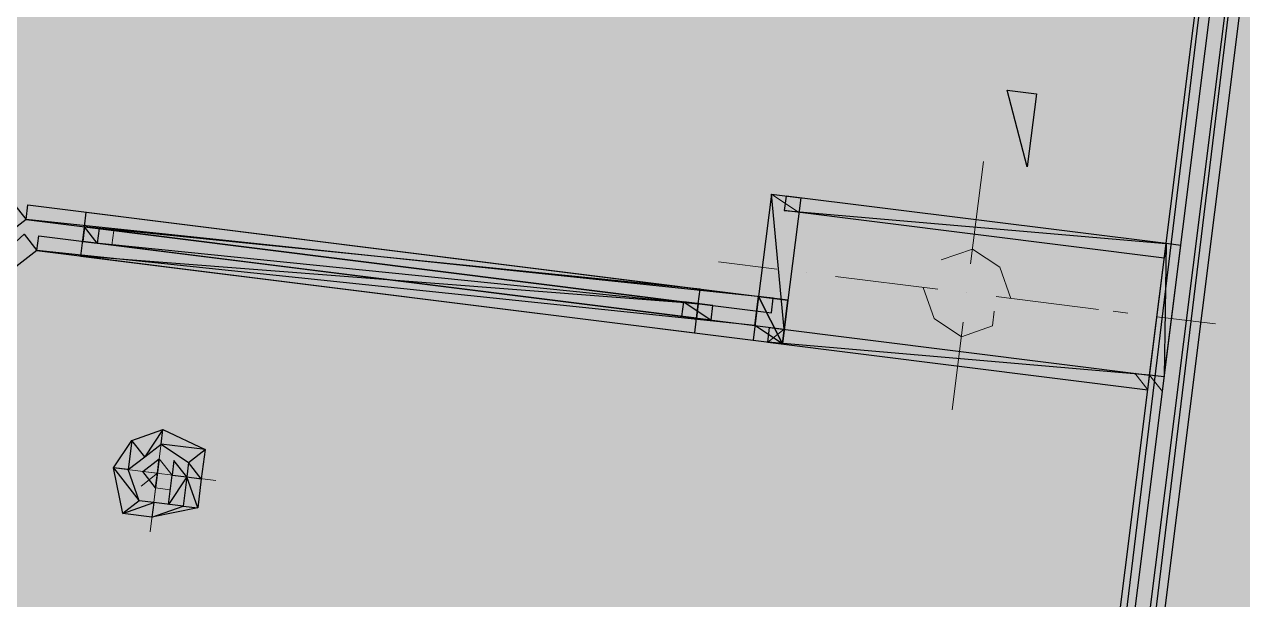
# Model space of a CAD drawing. Header units: metres. Extents: x -4 to 509425, y 7549 to 4732445.
# Drawn here: x 475991.79 to 475992.49, y 4719727.433 to 4719727.764 of the extents above; entities that cross this region are included whole.
import ezdxf

# ---------------------------------------------------------------- set-up
doc = ezdxf.new("R2010")
doc.units = ezdxf.units.M
doc.header["$LTSCALE"] = 0.01
doc.header["$MEASUREMENT"] = 0
doc.layers.get('0').update_dxf_attribs({"lineweight": 0})
doc.layers.add('_SUBESTACIÓN', color=1, linetype='Continuous')
doc.layers.add('SUBESTACION LA VID', color=253, linetype='Continuous')

# ---------------------------------------------------------------- blocks, each defined once
blk = doc.blocks.new('A$Cfff6051d')
at = {"layer": 'SUBESTACION LA VID', "transparency": 33554687}
h = blk.add_hatch(color=256, dxfattribs=at)
h.dxf.hatch_style = 2
edge = h.paths.add_edge_path()
edge.add_spline(control_points=[(475992.26585, 4719726.20105), (475992.26585, 4719726.20105), (475992.27425, 4719726.2), (475992.27425, 4719726.2), (475992.27425, 4719726.2), (475992.53335, 4719728.33473), (475992.53335, 4719728.33473), (475992.53335, 4719728.33473), (475992.26585, 4719726.20105), (475992.26585, 4719726.20105)], knot_values=[0, 0, 0, 0, 1, 1, 1, 2, 2, 2, 3, 3, 3, 3], degree=3, periodic=0)
edge = h.paths.add_edge_path()
edge.add_spline(control_points=[(475992.27425, 4719726.2), (475992.27425, 4719726.2), (475992.53335, 4719728.33473), (475992.53335, 4719728.33473), (475992.53335, 4719728.33473), (475992.53965, 4719728.31688), (475992.53965, 4719728.31688), (475992.53965, 4719728.31688), (475992.27425, 4719726.2), (475992.27425, 4719726.2)], knot_values=[0, 0, 0, 0, 1, 1, 1, 2, 2, 2, 3, 3, 3, 3], degree=3, periodic=0)
edge = h.paths.add_edge_path()
edge.add_spline(control_points=[(475992.53335, 4719728.33473), (475992.53335, 4719728.33473), (475992.53965, 4719728.31688), (475992.53965, 4719728.31688), (475992.53965, 4719728.31688), (475992.55855, 4719728.33157), (475992.55855, 4719728.33157), (475992.55855, 4719728.33157), (475992.53335, 4719728.33473), (475992.53335, 4719728.33473)], knot_values=[0, 0, 0, 0, 1, 1, 1, 2, 2, 2, 3, 3, 3, 3], degree=3, periodic=0)
edge = h.paths.add_edge_path()
edge.add_spline(control_points=[(475992.53965, 4719728.31688), (475992.53965, 4719728.31688), (475992.55855, 4719728.33157), (475992.55855, 4719728.33157), (475992.55855, 4719728.33157), (475992.54805, 4719728.31583), (475992.54805, 4719728.31583), (475992.54805, 4719728.31583), (475992.53965, 4719728.31688), (475992.53965, 4719728.31688)], knot_values=[0, 0, 0, 0, 1, 1, 1, 2, 2, 2, 3, 3, 3, 3], degree=3, periodic=0)
edge = h.paths.add_edge_path()
edge.add_spline(control_points=[(475992.55855, 4719728.33157), (475992.55855, 4719728.33157), (475992.54805, 4719728.31583), (475992.54805, 4719728.31583), (475992.54805, 4719728.31583), (475992.29, 4719726.18949), (475992.29, 4719726.18949), (475992.29, 4719726.18949), (475992.55855, 4719728.33157), (475992.55855, 4719728.33157)], knot_values=[0, 0, 0, 0, 1, 1, 1, 2, 2, 2, 3, 3, 3, 3], degree=3, periodic=0)
edge = h.paths.add_edge_path()
edge.add_spline(control_points=[(475992.54805, 4719728.31583), (475992.54805, 4719728.31583), (475992.29, 4719726.18949), (475992.29, 4719726.18949), (475992.29, 4719726.18949), (475992.28265, 4719726.19894), (475992.28265, 4719726.19894), (475992.28265, 4719726.19894), (475992.54805, 4719728.31583), (475992.54805, 4719728.31583)], knot_values=[0, 0, 0, 0, 1, 1, 1, 2, 2, 2, 3, 3, 3, 3], degree=3, periodic=0)
edge = h.paths.add_edge_path()
edge.add_spline(control_points=[(475992.29, 4719726.18949), (475992.29, 4719726.18949), (475992.28265, 4719726.19894), (475992.28265, 4719726.19894), (475992.28265, 4719726.19894), (475992.2648, 4719726.19265), (475992.2648, 4719726.19265), (475992.2648, 4719726.19265), (475992.29, 4719726.18949), (475992.29, 4719726.18949)], knot_values=[0, 0, 0, 0, 1, 1, 1, 2, 2, 2, 3, 3, 3, 3], degree=3, periodic=0)
edge = h.paths.add_edge_path()
edge.add_spline(control_points=[(475992.28265, 4719726.19894), (475992.28265, 4719726.19894), (475992.2648, 4719726.19265), (475992.2648, 4719726.19265), (475992.2648, 4719726.19265), (475992.26585, 4719726.20105), (475992.26585, 4719726.20105), (475992.26585, 4719726.20105), (475992.28265, 4719726.19894), (475992.28265, 4719726.19894)], knot_values=[0, 0, 0, 0, 1, 1, 1, 2, 2, 2, 3, 3, 3, 3], degree=3, periodic=0)
h = blk.add_hatch(color=256, dxfattribs=at)
h.dxf.hatch_style = 2
h.paths.add_polyline_path([(475992.35462, 4719727.72575), (475992.37142, 4719727.72364), (475992.36615, 4719727.68164)])
h = blk.add_hatch(color=256, dxfattribs=at)
h.dxf.hatch_style = 2
edge = h.paths.add_edge_path()
edge.add_spline(control_points=[(475991.79069, 4719727.6514), (475991.79069, 4719727.6514), (475991.78334, 4719727.66085), (475991.78334, 4719727.66085), (475991.78334, 4719727.66085), (475991.67725, 4719727.56323), (475991.67725, 4719727.56323), (475991.67725, 4719727.56323), (475991.79069, 4719727.6514), (475991.79069, 4719727.6514)], knot_values=[0, 0, 0, 0, 1, 1, 1, 2, 2, 2, 3, 3, 3, 3], degree=3, periodic=0)
edge = h.paths.add_edge_path()
edge.add_spline(control_points=[(475991.78334, 4719727.66085), (475991.78334, 4719727.66085), (475991.67725, 4719727.56323), (475991.67725, 4719727.56323), (475991.67725, 4719727.56323), (475991.6699, 4719727.57268), (475991.6699, 4719727.57268), (475991.6699, 4719727.57268), (475991.78334, 4719727.66085), (475991.78334, 4719727.66085)], knot_values=[0, 0, 0, 0, 1, 1, 1, 2, 2, 2, 3, 3, 3, 3], degree=3, periodic=0)
h = blk.add_hatch(color=256, dxfattribs=at)
h.dxf.hatch_style = 2
edge = h.paths.add_edge_path()
edge.add_spline(control_points=[(475991.79174, 4719727.6598), (475991.79174, 4719727.6598), (475991.79069, 4719727.6514), (475991.79069, 4719727.6514), (475991.79069, 4719727.6514), (475992.22016, 4719727.60608), (475992.22016, 4719727.60608), (475992.22016, 4719727.60608), (475991.79174, 4719727.6598), (475991.79174, 4719727.6598)], knot_values=[0, 0, 0, 0, 1, 1, 1, 2, 2, 2, 3, 3, 3, 3], degree=3, periodic=0)
edge = h.paths.add_edge_path()
edge.add_spline(control_points=[(475991.79069, 4719727.6514), (475991.79069, 4719727.6514), (475992.22016, 4719727.60608), (475992.22016, 4719727.60608), (475992.22016, 4719727.60608), (475992.21911, 4719727.59768), (475992.21911, 4719727.59768), (475992.21911, 4719727.59768), (475991.79069, 4719727.6514), (475991.79069, 4719727.6514)], knot_values=[0, 0, 0, 0, 1, 1, 1, 2, 2, 2, 3, 3, 3, 3], degree=3, periodic=0)
h = blk.add_hatch(color=256, dxfattribs=at)
h.dxf.hatch_style = 2
edge = h.paths.add_edge_path()
edge.add_spline(control_points=[(475992.44489, 4719727.62911), (475992.44489, 4719727.62911), (475992.44594, 4719727.63751), (475992.44594, 4719727.63751), (475992.44594, 4719727.63751), (475992.22648, 4719727.65649), (475992.22648, 4719727.65649), (475992.22648, 4719727.65649), (475992.44489, 4719727.62911), (475992.44489, 4719727.62911)], knot_values=[0, 0, 0, 0, 1, 1, 1, 2, 2, 2, 3, 3, 3, 3], degree=3, periodic=0)
edge = h.paths.add_edge_path()
edge.add_spline(control_points=[(475992.44594, 4719727.63751), (475992.44594, 4719727.63751), (475992.22648, 4719727.65649), (475992.22648, 4719727.65649), (475992.22648, 4719727.65649), (475992.22753, 4719727.66489), (475992.22753, 4719727.66489), (475992.22753, 4719727.66489), (475992.44594, 4719727.63751), (475992.44594, 4719727.63751)], knot_values=[0, 0, 0, 0, 1, 1, 1, 2, 2, 2, 3, 3, 3, 3], degree=3, periodic=0)
h = blk.add_hatch(color=256, dxfattribs=at)
h.dxf.hatch_style = 2
edge = h.paths.add_edge_path()
edge.add_spline(control_points=[(475991.82534, 4719727.65558), (475991.82534, 4719727.65558), (475991.82429, 4719727.64718), (475991.82429, 4719727.64718), (475991.82429, 4719727.64718), (475992.17816, 4719727.61135), (475992.17816, 4719727.61135), (475992.17816, 4719727.61135), (475991.82534, 4719727.65558), (475991.82534, 4719727.65558)], knot_values=[0, 0, 0, 0, 1, 1, 1, 2, 2, 2, 3, 3, 3, 3], degree=3, periodic=0)
edge = h.paths.add_edge_path()
edge.add_spline(control_points=[(475991.82429, 4719727.64718), (475991.82429, 4719727.64718), (475992.17816, 4719727.61135), (475992.17816, 4719727.61135), (475992.17816, 4719727.61135), (475992.1771, 4719727.60295), (475992.1771, 4719727.60295), (475992.1771, 4719727.60295), (475991.82429, 4719727.64718), (475991.82429, 4719727.64718)], knot_values=[0, 0, 0, 0, 1, 1, 1, 2, 2, 2, 3, 3, 3, 3], degree=3, periodic=0)
h = blk.add_hatch(color=256, dxfattribs=at)
h.dxf.hatch_style = 2
edge = h.paths.add_edge_path()
edge.add_spline(control_points=[(475991.82429, 4719727.64718), (475991.82429, 4719727.64718), (475991.82218, 4719727.63038), (475991.82218, 4719727.63038), (475991.82218, 4719727.63038), (475992.1771, 4719727.60295), (475992.1771, 4719727.60295), (475992.1771, 4719727.60295), (475991.82429, 4719727.64718), (475991.82429, 4719727.64718)], knot_values=[0, 0, 0, 0, 1, 1, 1, 2, 2, 2, 3, 3, 3, 3], degree=3, periodic=0)
edge = h.paths.add_edge_path()
edge.add_spline(control_points=[(475991.82218, 4719727.63038), (475991.82218, 4719727.63038), (475992.1771, 4719727.60295), (475992.1771, 4719727.60295), (475992.1771, 4719727.60295), (475992.175, 4719727.58615), (475992.175, 4719727.58615), (475992.175, 4719727.58615), (475991.82218, 4719727.63038), (475991.82218, 4719727.63038)], knot_values=[0, 0, 0, 0, 1, 1, 1, 2, 2, 2, 3, 3, 3, 3], degree=3, periodic=0)
h = blk.add_hatch(color=256, dxfattribs=at)
h.dxf.hatch_style = 2
edge = h.paths.add_edge_path()
edge.add_spline(control_points=[(475991.82324, 4719727.63878), (475991.82324, 4719727.63878), (475991.82429, 4719727.64718), (475991.82429, 4719727.64718), (475991.82429, 4719727.64718), (475992.1771, 4719727.60295), (475992.1771, 4719727.60295), (475992.1771, 4719727.60295), (475991.82324, 4719727.63878), (475991.82324, 4719727.63878)], knot_values=[0, 0, 0, 0, 1, 1, 1, 2, 2, 2, 3, 3, 3, 3], degree=3, periodic=0)
edge = h.paths.add_edge_path()
edge.add_spline(control_points=[(475991.82429, 4719727.64718), (475991.82429, 4719727.64718), (475992.1771, 4719727.60295), (475992.1771, 4719727.60295), (475992.1771, 4719727.60295), (475991.82324, 4719727.63878), (475991.82324, 4719727.63878), (475991.82324, 4719727.63878), (475991.82429, 4719727.64718), (475991.82429, 4719727.64718)], knot_values=[0, 0, 0, 0, 1, 1, 1, 2, 2, 2, 3, 3, 3, 3], degree=3, periodic=0)
edge = h.paths.add_edge_path()
edge.add_spline(control_points=[(475992.1771, 4719727.60295), (475992.1771, 4719727.60295), (475991.82324, 4719727.63878), (475991.82324, 4719727.63878), (475991.82324, 4719727.63878), (475992.17605, 4719727.59455), (475992.17605, 4719727.59455), (475992.17605, 4719727.59455), (475992.1771, 4719727.60295), (475992.1771, 4719727.60295)], knot_values=[0, 0, 0, 0, 1, 1, 1, 2, 2, 2, 3, 3, 3, 3], degree=3, periodic=0)
edge = h.paths.add_edge_path()
edge.add_spline(control_points=[(475991.82324, 4719727.63878), (475991.82324, 4719727.63878), (475992.17605, 4719727.59455), (475992.17605, 4719727.59455), (475992.17605, 4719727.59455), (475992.1771, 4719727.60295), (475992.1771, 4719727.60295), (475992.1771, 4719727.60295), (475991.82324, 4719727.63878), (475991.82324, 4719727.63878)], knot_values=[0, 0, 0, 0, 1, 1, 1, 2, 2, 2, 3, 3, 3, 3], degree=3, periodic=0)
h = blk.add_hatch(color=256, dxfattribs=at)
h.dxf.hatch_style = 2
edge = h.paths.add_edge_path()
edge.add_spline(control_points=[(475991.79698, 4719727.63354), (475991.79698, 4719727.63354), (475991.78964, 4719727.643), (475991.78964, 4719727.643), (475991.78964, 4719727.643), (475991.68354, 4719727.54537), (475991.68354, 4719727.54537), (475991.68354, 4719727.54537), (475991.79698, 4719727.63354), (475991.79698, 4719727.63354)], knot_values=[0, 0, 0, 0, 1, 1, 1, 2, 2, 2, 3, 3, 3, 3], degree=3, periodic=0)
edge = h.paths.add_edge_path()
edge.add_spline(control_points=[(475991.78964, 4719727.643), (475991.78964, 4719727.643), (475991.68354, 4719727.54537), (475991.68354, 4719727.54537), (475991.68354, 4719727.54537), (475991.6762, 4719727.55483), (475991.6762, 4719727.55483), (475991.6762, 4719727.55483), (475991.78964, 4719727.643), (475991.78964, 4719727.643)], knot_values=[0, 0, 0, 0, 1, 1, 1, 2, 2, 2, 3, 3, 3, 3], degree=3, periodic=0)
h = blk.add_hatch(color=256, dxfattribs=at)
h.dxf.hatch_style = 2
edge = h.paths.add_edge_path()
edge.add_spline(control_points=[(475991.79804, 4719727.64194), (475991.79804, 4719727.64194), (475991.79698, 4719727.63354), (475991.79698, 4719727.63354), (475991.79698, 4719727.63354), (475992.20965, 4719727.59034), (475992.20965, 4719727.59034), (475992.20965, 4719727.59034), (475991.79804, 4719727.64194), (475991.79804, 4719727.64194)], knot_values=[0, 0, 0, 0, 1, 1, 1, 2, 2, 2, 3, 3, 3, 3], degree=3, periodic=0)
edge = h.paths.add_edge_path()
edge.add_spline(control_points=[(475991.79698, 4719727.63354), (475991.79698, 4719727.63354), (475992.20965, 4719727.59034), (475992.20965, 4719727.59034), (475992.20965, 4719727.59034), (475992.2254, 4719727.57983), (475992.2254, 4719727.57983), (475992.2254, 4719727.57983), (475991.79698, 4719727.63354), (475991.79698, 4719727.63354)], knot_values=[0, 0, 0, 0, 1, 1, 1, 2, 2, 2, 3, 3, 3, 3], degree=3, periodic=0)
edge = h.paths.add_edge_path()
edge.add_spline(control_points=[(475992.20965, 4719727.59034), (475992.20965, 4719727.59034), (475992.2254, 4719727.57983), (475992.2254, 4719727.57983), (475992.2254, 4719727.57983), (475992.21176, 4719727.60714), (475992.21176, 4719727.60714), (475992.21176, 4719727.60714), (475992.20965, 4719727.59034), (475992.20965, 4719727.59034)], knot_values=[0, 0, 0, 0, 1, 1, 1, 2, 2, 2, 3, 3, 3, 3], degree=3, periodic=0)
edge = h.paths.add_edge_path()
edge.add_spline(control_points=[(475992.2254, 4719727.57983), (475992.2254, 4719727.57983), (475992.21176, 4719727.60714), (475992.21176, 4719727.60714), (475992.21176, 4719727.60714), (475992.22856, 4719727.60503), (475992.22856, 4719727.60503), (475992.22856, 4719727.60503), (475992.2254, 4719727.57983), (475992.2254, 4719727.57983)], knot_values=[0, 0, 0, 0, 1, 1, 1, 2, 2, 2, 3, 3, 3, 3], degree=3, periodic=0)
h = blk.add_hatch(color=256, dxfattribs=at)
h.dxf.hatch_style = 2
edge = h.paths.add_edge_path()
edge.add_spline(control_points=[(475992.21805, 4719727.58928), (475992.21805, 4719727.58928), (475992.217, 4719727.58088), (475992.217, 4719727.58088), (475992.217, 4719727.58088), (475992.43646, 4719727.5619), (475992.43646, 4719727.5619), (475992.43646, 4719727.5619), (475992.21805, 4719727.58928), (475992.21805, 4719727.58928)], knot_values=[0, 0, 0, 0, 1, 1, 1, 2, 2, 2, 3, 3, 3, 3], degree=3, periodic=0)
edge = h.paths.add_edge_path()
edge.add_spline(control_points=[(475992.217, 4719727.58088), (475992.217, 4719727.58088), (475992.43646, 4719727.5619), (475992.43646, 4719727.5619), (475992.43646, 4719727.5619), (475992.43541, 4719727.5535), (475992.43541, 4719727.5535), (475992.43541, 4719727.5535), (475992.217, 4719727.58088), (475992.217, 4719727.58088)], knot_values=[0, 0, 0, 0, 1, 1, 1, 2, 2, 2, 3, 3, 3, 3], degree=3, periodic=0)
h = blk.add_hatch(color=256, dxfattribs=at)
h.dxf.hatch_style = 2
edge = h.paths.add_edge_path()
edge.add_spline(control_points=[(475988.17203, 4719727.5078), (475988.17203, 4719727.5078), (475988.18043, 4719727.50674), (475988.18043, 4719727.50674), (475988.18043, 4719727.50674), (475988.17098, 4719727.4994), (475988.17098, 4719727.4994), (475988.17098, 4719727.4994), (475988.17203, 4719727.5078), (475988.17203, 4719727.5078)], knot_values=[0, 0, 0, 0, 1, 1, 1, 2, 2, 2, 3, 3, 3, 3], degree=3, periodic=0)
edge = h.paths.add_edge_path()
edge.add_spline(control_points=[(475988.18043, 4719727.50674), (475988.18043, 4719727.50674), (475988.17098, 4719727.4994), (475988.17098, 4719727.4994), (475988.17098, 4719727.4994), (475993.26263, 4719726.86959), (475993.26263, 4719726.86959), (475993.26263, 4719726.86959), (475988.18043, 4719727.50674), (475988.18043, 4719727.50674)], knot_values=[0, 0, 0, 0, 1, 1, 1, 2, 2, 2, 3, 3, 3, 3], degree=3, periodic=0)
edge = h.paths.add_edge_path()
edge.add_spline(control_points=[(475988.17098, 4719727.4994), (475988.17098, 4719727.4994), (475993.26263, 4719726.86959), (475993.26263, 4719726.86959), (475993.26263, 4719726.86959), (475993.26998, 4719726.86014), (475993.26998, 4719726.86014), (475993.26998, 4719726.86014), (475988.17098, 4719727.4994), (475988.17098, 4719727.4994)], knot_values=[0, 0, 0, 0, 1, 1, 1, 2, 2, 2, 3, 3, 3, 3], degree=3, periodic=0)
at = {"layer": 'SUBESTACION LA VID', "lineweight": 0}
for p, q in [((475992.34095, 4719727.6848), (475992.33358, 4719727.62599)), ((475992.21913, 4719727.66594), (475992.23488, 4719727.65543)), ((475992.22648, 4719727.65649), (475992.22753, 4719727.66489)), ((475991.84004, 4719727.63668), (475991.84109, 4719727.64508)), ((475992.18866, 4719727.6271), (475992.22227, 4719727.62288)), ((475992.23907, 4719727.62078), (475992.23907, 4719727.62078)), ((475992.25587, 4719727.61867), (475992.31467, 4719727.6113)), ((475992.16765, 4719727.5956), (475992.1687, 4719727.604)), ((475992.33147, 4719727.60919), (475992.33147, 4719727.60919)), ((475992.33147, 4719727.60919), (475992.33147, 4719727.60919)), ((475992.34827, 4719727.60709), (475992.40707, 4719727.59972)), ((475992.35667, 4719727.60603), (475992.35667, 4719727.60603)), ((475992.42388, 4719727.59761), (475992.41547, 4719727.59866)), ((475992.32937, 4719727.59239), (475992.32305, 4719727.54199)), ((475992.44068, 4719727.5955), (475992.47428, 4719727.59129)), ((475992.42806, 4719727.56296), (475992.43541, 4719727.5535)), ((475992.43646, 4719727.5619), (475992.44381, 4719727.55245)), ((475991.86203, 4719727.4718), (475991.8694, 4719727.53061)), ((475991.86624, 4719727.5054), (475991.86729, 4719727.5138)), ((475991.87569, 4719727.51275), (475991.87464, 4719727.50435)), ((475991.89984, 4719727.50119), (475991.84104, 4719727.50856)), ((475991.87464, 4719727.50435), (475991.87253, 4719727.48755))]:
    blk.add_line(p, q, dxfattribs=at)
at = {"layer": 'SUBESTACION LA VID'}
blk.add_lwpolyline([(475992.35462, 4719727.72575), (475992.37142, 4719727.72364), (475992.36615, 4719727.68164)], close=True, dxfattribs=at)
at = {"layer": 'SUBESTACION LA VID', "lineweight": 0}
blk.add_lwpolyline([(475992.35462, 4719727.72575), (475992.37142, 4719727.72364), (475992.36615, 4719727.68164)], close=True, dxfattribs=at)
for points in [[(475992.35667, 4719727.60603), (475992.35038, 4719727.62389), (475992.33463, 4719727.6344), (475992.31677, 4719727.6281)], [(475992.44489, 4719727.62911), (475992.44594, 4719727.63751), (475992.44489, 4719727.62911)], [(475992.30627, 4719727.61235), (475992.31256, 4719727.5945), (475992.32831, 4719727.58399), (475992.34617, 4719727.59029), (475992.34722, 4719727.59869)], [(475992.20965, 4719727.59034), (475992.22645, 4719727.58823), (475992.217, 4719727.58088)], [(475991.85784, 4719727.50646), (475991.86624, 4719727.5054), (475991.86729, 4719727.5138), (475991.87464, 4719727.50435), (475991.87359, 4719727.49595), (475991.86519, 4719727.497)], [(475991.86413, 4719727.4886), (475991.86624, 4719727.5054), (475991.85679, 4719727.49806)]]:
    blk.add_lwpolyline(points, dxfattribs=at)
at = {"layer": 'SUBESTACION LA VID'}
for points in [[(475992.26585, 4719726.20105), (475992.26585, 4719726.20105), (475992.27425, 4719726.2), (475992.27425, 4719726.2), (475992.27425, 4719726.2), (475992.53335, 4719728.33473), (475992.53335, 4719728.33473), (475992.53335, 4719728.33473), (475992.26585, 4719726.20105), (475992.26585, 4719726.20105)], [(475992.27425, 4719726.2), (475992.27425, 4719726.2), (475992.53335, 4719728.33473), (475992.53335, 4719728.33473), (475992.53335, 4719728.33473), (475992.53965, 4719728.31688), (475992.53965, 4719728.31688), (475992.53965, 4719728.31688), (475992.27425, 4719726.2), (475992.27425, 4719726.2)], [(475992.55855, 4719728.33157), (475992.55855, 4719728.33157), (475992.54805, 4719728.31583), (475992.54805, 4719728.31583), (475992.54805, 4719728.31583), (475992.29, 4719726.18949), (475992.29, 4719726.18949), (475992.29, 4719726.18949), (475992.55855, 4719728.33157), (475992.55855, 4719728.33157)], [(475992.54805, 4719728.31583), (475992.54805, 4719728.31583), (475992.29, 4719726.18949), (475992.29, 4719726.18949), (475992.29, 4719726.18949), (475992.28265, 4719726.19894), (475992.28265, 4719726.19894), (475992.28265, 4719726.19894), (475992.54805, 4719728.31583), (475992.54805, 4719728.31583)], [(475992.21913, 4719727.66594), (475992.21913, 4719727.66594), (475992.22645, 4719727.58823), (475992.22645, 4719727.58823), (475992.22645, 4719727.58823), (475992.20965, 4719727.59034), (475992.20965, 4719727.59034), (475992.20965, 4719727.59034), (475992.21913, 4719727.66594), (475992.21913, 4719727.66594)], [(475992.23593, 4719727.66383), (475992.23593, 4719727.66383), (475992.21913, 4719727.66594), (475992.21913, 4719727.66594), (475992.21913, 4719727.66594), (475992.22645, 4719727.58823), (475992.22645, 4719727.58823), (475992.22645, 4719727.58823), (475992.23593, 4719727.66383), (475992.23593, 4719727.66383)], [(475991.79069, 4719727.6514), (475991.79069, 4719727.6514), (475991.78334, 4719727.66085), (475991.78334, 4719727.66085), (475991.78334, 4719727.66085), (475991.67725, 4719727.56323), (475991.67725, 4719727.56323), (475991.67725, 4719727.56323), (475991.79069, 4719727.6514), (475991.79069, 4719727.6514)], [(475991.79174, 4719727.6598), (475991.79174, 4719727.6598), (475991.79069, 4719727.6514), (475991.79069, 4719727.6514), (475991.79069, 4719727.6514), (475992.22016, 4719727.60608), (475992.22016, 4719727.60608), (475992.22016, 4719727.60608), (475991.79174, 4719727.6598), (475991.79174, 4719727.6598)], [(475992.44594, 4719727.63751), (475992.44594, 4719727.63751), (475992.22648, 4719727.65649), (475992.22648, 4719727.65649), (475992.22648, 4719727.65649), (475992.22753, 4719727.66489), (475992.22753, 4719727.66489), (475992.22753, 4719727.66489), (475992.44594, 4719727.63751), (475992.44594, 4719727.63751)], [(475991.82534, 4719727.65558), (475991.82534, 4719727.65558), (475991.82429, 4719727.64718), (475991.82429, 4719727.64718), (475991.82429, 4719727.64718), (475992.17816, 4719727.61135), (475992.17816, 4719727.61135), (475992.17816, 4719727.61135), (475991.82534, 4719727.65558), (475991.82534, 4719727.65558)], [(475992.44489, 4719727.62911), (475992.44489, 4719727.62911), (475992.44594, 4719727.63751), (475992.44594, 4719727.63751), (475992.44594, 4719727.63751), (475992.22648, 4719727.65649), (475992.22648, 4719727.65649), (475992.22648, 4719727.65649), (475992.44489, 4719727.62911), (475992.44489, 4719727.62911)], [(475991.79069, 4719727.6514), (475991.79069, 4719727.6514), (475992.22016, 4719727.60608), (475992.22016, 4719727.60608), (475992.22016, 4719727.60608), (475992.21911, 4719727.59768), (475992.21911, 4719727.59768), (475992.21911, 4719727.59768), (475991.79069, 4719727.6514), (475991.79069, 4719727.6514)], [(475991.82429, 4719727.64718), (475991.82429, 4719727.64718), (475991.82218, 4719727.63038), (475991.82218, 4719727.63038), (475991.82218, 4719727.63038), (475992.1771, 4719727.60295), (475992.1771, 4719727.60295), (475992.1771, 4719727.60295), (475991.82429, 4719727.64718), (475991.82429, 4719727.64718)], [(475991.82429, 4719727.64718), (475991.82429, 4719727.64718), (475991.83164, 4719727.63773), (475991.83164, 4719727.63773), (475991.83164, 4719727.63773), (475991.82324, 4719727.63878), (475991.82324, 4719727.63878), (475991.82324, 4719727.63878), (475991.82429, 4719727.64718), (475991.82429, 4719727.64718)], [(475991.82324, 4719727.63878), (475991.82324, 4719727.63878), (475991.82429, 4719727.64718), (475991.82429, 4719727.64718), (475991.82429, 4719727.64718), (475992.1771, 4719727.60295), (475992.1771, 4719727.60295), (475992.1771, 4719727.60295), (475991.82324, 4719727.63878), (475991.82324, 4719727.63878)], [(475991.82429, 4719727.64718), (475991.82429, 4719727.64718), (475992.1771, 4719727.60295), (475992.1771, 4719727.60295), (475992.1771, 4719727.60295), (475991.82324, 4719727.63878), (475991.82324, 4719727.63878), (475991.82324, 4719727.63878), (475991.82429, 4719727.64718), (475991.82429, 4719727.64718)], [(475991.82429, 4719727.64718), (475991.82429, 4719727.64718), (475992.17816, 4719727.61135), (475992.17816, 4719727.61135), (475992.17816, 4719727.61135), (475992.1771, 4719727.60295), (475992.1771, 4719727.60295), (475992.1771, 4719727.60295), (475991.82429, 4719727.64718), (475991.82429, 4719727.64718)], [(475991.83269, 4719727.64613), (475991.83269, 4719727.64613), (475991.82429, 4719727.64718), (475991.82429, 4719727.64718), (475991.82429, 4719727.64718), (475991.83164, 4719727.63773), (475991.83164, 4719727.63773), (475991.83164, 4719727.63773), (475991.83269, 4719727.64613), (475991.83269, 4719727.64613)], [(475991.79698, 4719727.63354), (475991.79698, 4719727.63354), (475991.78964, 4719727.643), (475991.78964, 4719727.643), (475991.78964, 4719727.643), (475991.68354, 4719727.54537), (475991.68354, 4719727.54537), (475991.68354, 4719727.54537), (475991.79698, 4719727.63354), (475991.79698, 4719727.63354)], [(475991.79804, 4719727.64194), (475991.79804, 4719727.64194), (475991.79698, 4719727.63354), (475991.79698, 4719727.63354), (475991.79698, 4719727.63354), (475992.20965, 4719727.59034), (475992.20965, 4719727.59034), (475992.20965, 4719727.59034), (475991.79804, 4719727.64194), (475991.79804, 4719727.64194)], [(475992.1771, 4719727.60295), (475992.1771, 4719727.60295), (475991.82324, 4719727.63878), (475991.82324, 4719727.63878), (475991.82324, 4719727.63878), (475992.17605, 4719727.59455), (475992.17605, 4719727.59455), (475992.17605, 4719727.59455), (475992.1771, 4719727.60295), (475992.1771, 4719727.60295)], [(475991.82324, 4719727.63878), (475991.82324, 4719727.63878), (475992.17605, 4719727.59455), (475992.17605, 4719727.59455), (475992.17605, 4719727.59455), (475992.1771, 4719727.60295), (475992.1771, 4719727.60295), (475992.1771, 4719727.60295), (475991.82324, 4719727.63878), (475991.82324, 4719727.63878)], [(475991.79698, 4719727.63354), (475991.79698, 4719727.63354), (475992.20965, 4719727.59034), (475992.20965, 4719727.59034), (475992.20965, 4719727.59034), (475992.2254, 4719727.57983), (475992.2254, 4719727.57983), (475992.2254, 4719727.57983), (475991.79698, 4719727.63354), (475991.79698, 4719727.63354)], [(475992.43646, 4719727.5619), (475992.43646, 4719727.5619), (475992.44486, 4719727.56085), (475992.44486, 4719727.56085), (475992.44486, 4719727.56085), (475992.44594, 4719727.63751), (475992.44594, 4719727.63751), (475992.44594, 4719727.63751), (475992.43646, 4719727.5619), (475992.43646, 4719727.5619)], [(475992.44486, 4719727.56085), (475992.44486, 4719727.56085), (475992.44594, 4719727.63751), (475992.44594, 4719727.63751), (475992.44594, 4719727.63751), (475992.45434, 4719727.63645), (475992.45434, 4719727.63645), (475992.45434, 4719727.63645), (475992.44486, 4719727.56085), (475992.44486, 4719727.56085)], [(475991.82218, 4719727.63038), (475991.82218, 4719727.63038), (475992.1771, 4719727.60295), (475992.1771, 4719727.60295), (475992.1771, 4719727.60295), (475992.175, 4719727.58615), (475992.175, 4719727.58615), (475992.175, 4719727.58615), (475991.82218, 4719727.63038), (475991.82218, 4719727.63038)], [(475992.16765, 4719727.5956), (475992.16765, 4719727.5956), (475992.18445, 4719727.5935), (475992.18445, 4719727.5935), (475992.18445, 4719727.5935), (475992.1687, 4719727.604), (475992.1687, 4719727.604), (475992.1687, 4719727.604), (475992.16765, 4719727.5956), (475992.16765, 4719727.5956)], [(475992.18445, 4719727.5935), (475992.18445, 4719727.5935), (475992.1687, 4719727.604), (475992.1687, 4719727.604), (475992.1687, 4719727.604), (475992.1855, 4719727.6019), (475992.1855, 4719727.6019), (475992.1855, 4719727.6019), (475992.18445, 4719727.5935), (475992.18445, 4719727.5935)], [(475992.21176, 4719727.60714), (475992.21176, 4719727.60714), (475992.2254, 4719727.57983), (475992.2254, 4719727.57983), (475992.2254, 4719727.57983), (475992.2086, 4719727.58194), (475992.2086, 4719727.58194), (475992.2086, 4719727.58194), (475992.21176, 4719727.60714), (475992.21176, 4719727.60714)], [(475992.20965, 4719727.59034), (475992.20965, 4719727.59034), (475992.2254, 4719727.57983), (475992.2254, 4719727.57983), (475992.2254, 4719727.57983), (475992.21176, 4719727.60714), (475992.21176, 4719727.60714), (475992.21176, 4719727.60714), (475992.20965, 4719727.59034), (475992.20965, 4719727.59034)], [(475992.2254, 4719727.57983), (475992.2254, 4719727.57983), (475992.21176, 4719727.60714), (475992.21176, 4719727.60714), (475992.21176, 4719727.60714), (475992.22856, 4719727.60503), (475992.22856, 4719727.60503), (475992.22856, 4719727.60503), (475992.2254, 4719727.57983), (475992.2254, 4719727.57983)], [(475992.22856, 4719727.60503), (475992.22856, 4719727.60503), (475992.21176, 4719727.60714), (475992.21176, 4719727.60714), (475992.21176, 4719727.60714), (475992.2254, 4719727.57983), (475992.2254, 4719727.57983), (475992.2254, 4719727.57983), (475992.22856, 4719727.60503), (475992.22856, 4719727.60503)], [(475992.21805, 4719727.58928), (475992.21805, 4719727.58928), (475992.217, 4719727.58088), (475992.217, 4719727.58088), (475992.217, 4719727.58088), (475992.43646, 4719727.5619), (475992.43646, 4719727.5619), (475992.43646, 4719727.5619), (475992.21805, 4719727.58928), (475992.21805, 4719727.58928)], [(475992.217, 4719727.58088), (475992.217, 4719727.58088), (475992.43646, 4719727.5619), (475992.43646, 4719727.5619), (475992.43646, 4719727.5619), (475992.43541, 4719727.5535), (475992.43541, 4719727.5535), (475992.43541, 4719727.5535), (475992.217, 4719727.58088), (475992.217, 4719727.58088)], [(475991.85155, 4719727.52431), (475991.85155, 4719727.52431), (475991.85889, 4719727.51486), (475991.85889, 4719727.51486), (475991.85889, 4719727.51486), (475991.8694, 4719727.53061), (475991.8694, 4719727.53061), (475991.8694, 4719727.53061), (475991.85155, 4719727.52431), (475991.85155, 4719727.52431)], [(475991.85889, 4719727.51486), (475991.85889, 4719727.51486), (475991.8694, 4719727.53061), (475991.8694, 4719727.53061), (475991.8694, 4719727.53061), (475991.86835, 4719727.5222), (475991.86835, 4719727.5222), (475991.86835, 4719727.5222), (475991.85889, 4719727.51486), (475991.85889, 4719727.51486)], [(475991.8694, 4719727.53061), (475991.8694, 4719727.53061), (475991.86835, 4719727.5222), (475991.86835, 4719727.5222), (475991.86835, 4719727.5222), (475991.89355, 4719727.51905), (475991.89355, 4719727.51905), (475991.89355, 4719727.51905), (475991.8694, 4719727.53061), (475991.8694, 4719727.53061)], [(475991.84104, 4719727.50856), (475991.84104, 4719727.50856), (475991.84944, 4719727.50751), (475991.84944, 4719727.50751), (475991.84944, 4719727.50751), (475991.85155, 4719727.52431), (475991.85155, 4719727.52431), (475991.85155, 4719727.52431), (475991.84104, 4719727.50856), (475991.84104, 4719727.50856)], [(475991.84944, 4719727.50751), (475991.84944, 4719727.50751), (475991.85155, 4719727.52431), (475991.85155, 4719727.52431), (475991.85155, 4719727.52431), (475991.85889, 4719727.51486), (475991.85889, 4719727.51486), (475991.85889, 4719727.51486), (475991.84944, 4719727.50751), (475991.84944, 4719727.50751)], [(475991.86835, 4719727.5222), (475991.86835, 4719727.5222), (475991.89355, 4719727.51905), (475991.89355, 4719727.51905), (475991.89355, 4719727.51905), (475991.8841, 4719727.5117), (475991.8841, 4719727.5117), (475991.8841, 4719727.5117), (475991.86835, 4719727.5222), (475991.86835, 4719727.5222)], [(475991.89355, 4719727.51905), (475991.89355, 4719727.51905), (475991.8841, 4719727.5117), (475991.8841, 4719727.5117), (475991.8841, 4719727.5117), (475991.89144, 4719727.50225), (475991.89144, 4719727.50225), (475991.89144, 4719727.50225), (475991.89355, 4719727.51905), (475991.89355, 4719727.51905)], [(475991.85784, 4719727.50646), (475991.85784, 4719727.50646), (475991.86519, 4719727.497), (475991.86519, 4719727.497), (475991.86519, 4719727.497), (475991.86729, 4719727.5138), (475991.86729, 4719727.5138), (475991.86729, 4719727.5138), (475991.85784, 4719727.50646), (475991.85784, 4719727.50646)], [(475991.86519, 4719727.497), (475991.86519, 4719727.497), (475991.86729, 4719727.5138), (475991.86729, 4719727.5138), (475991.86729, 4719727.5138), (475991.86624, 4719727.5054), (475991.86624, 4719727.5054), (475991.86624, 4719727.5054), (475991.86519, 4719727.497), (475991.86519, 4719727.497)], [(475991.87569, 4719727.51275), (475991.87569, 4719727.51275), (475991.88304, 4719727.5033), (475991.88304, 4719727.5033), (475991.88304, 4719727.5033), (475991.87464, 4719727.50435), (475991.87464, 4719727.50435), (475991.87464, 4719727.50435), (475991.87569, 4719727.51275), (475991.87569, 4719727.51275)], [(475991.8841, 4719727.5117), (475991.8841, 4719727.5117), (475991.89144, 4719727.50225), (475991.89144, 4719727.50225), (475991.89144, 4719727.50225), (475991.88304, 4719727.5033), (475991.88304, 4719727.5033), (475991.88304, 4719727.5033), (475991.8841, 4719727.5117), (475991.8841, 4719727.5117)], [(475988.18043, 4719727.50674), (475988.18043, 4719727.50674), (475988.17098, 4719727.4994), (475988.17098, 4719727.4994), (475988.17098, 4719727.4994), (475993.26263, 4719726.86959), (475993.26263, 4719726.86959), (475993.26263, 4719726.86959), (475988.18043, 4719727.50674), (475988.18043, 4719727.50674)], [(475991.84628, 4719727.48231), (475991.84628, 4719727.48231), (475991.85573, 4719727.48966), (475991.85573, 4719727.48966), (475991.85573, 4719727.48966), (475991.84104, 4719727.50856), (475991.84104, 4719727.50856), (475991.84104, 4719727.50856), (475991.84628, 4719727.48231), (475991.84628, 4719727.48231)], [(475991.85573, 4719727.48966), (475991.85573, 4719727.48966), (475991.84104, 4719727.50856), (475991.84104, 4719727.50856), (475991.84104, 4719727.50856), (475991.84944, 4719727.50751), (475991.84944, 4719727.50751), (475991.84944, 4719727.50751), (475991.85573, 4719727.48966), (475991.85573, 4719727.48966)], [(475988.17098, 4719727.4994), (475988.17098, 4719727.4994), (475993.26263, 4719726.86959), (475993.26263, 4719726.86959), (475993.26263, 4719726.86959), (475993.26998, 4719726.86014), (475993.26998, 4719726.86014), (475993.26998, 4719726.86014), (475988.17098, 4719727.4994), (475988.17098, 4719727.4994)], [(475991.88304, 4719727.5033), (475991.88304, 4719727.5033), (475991.87464, 4719727.50435), (475991.87464, 4719727.50435), (475991.87464, 4719727.50435), (475991.87253, 4719727.48755), (475991.87253, 4719727.48755), (475991.87253, 4719727.48755), (475991.88304, 4719727.5033), (475991.88304, 4719727.5033)], [(475991.88304, 4719727.5033), (475991.88304, 4719727.5033), (475991.88934, 4719727.48545), (475991.88934, 4719727.48545), (475991.88934, 4719727.48545), (475991.88094, 4719727.4865), (475991.88094, 4719727.4865), (475991.88094, 4719727.4865), (475991.88304, 4719727.5033), (475991.88304, 4719727.5033)], [(475991.89144, 4719727.50225), (475991.89144, 4719727.50225), (475991.88304, 4719727.5033), (475991.88304, 4719727.5033), (475991.88304, 4719727.5033), (475991.88934, 4719727.48545), (475991.88934, 4719727.48545), (475991.88934, 4719727.48545), (475991.89144, 4719727.50225), (475991.89144, 4719727.50225)], [(475991.86413, 4719727.4886), (475991.86413, 4719727.4886), (475991.84628, 4719727.48231), (475991.84628, 4719727.48231), (475991.84628, 4719727.48231), (475991.85573, 4719727.48966), (475991.85573, 4719727.48966), (475991.85573, 4719727.48966), (475991.86413, 4719727.4886), (475991.86413, 4719727.4886)], [(475991.86308, 4719727.4802), (475991.86308, 4719727.4802), (475991.86413, 4719727.4886), (475991.86413, 4719727.4886), (475991.86413, 4719727.4886), (475991.84628, 4719727.48231), (475991.84628, 4719727.48231), (475991.84628, 4719727.48231), (475991.86308, 4719727.4802), (475991.86308, 4719727.4802)], [(475991.88094, 4719727.4865), (475991.88094, 4719727.4865), (475991.86308, 4719727.4802), (475991.86308, 4719727.4802), (475991.86308, 4719727.4802), (475991.86413, 4719727.4886), (475991.86413, 4719727.4886), (475991.86413, 4719727.4886), (475991.88094, 4719727.4865), (475991.88094, 4719727.4865)], [(475991.88934, 4719727.48545), (475991.88934, 4719727.48545), (475991.88094, 4719727.4865), (475991.88094, 4719727.4865), (475991.88094, 4719727.4865), (475991.86308, 4719727.4802), (475991.86308, 4719727.4802), (475991.86308, 4719727.4802), (475991.88934, 4719727.48545), (475991.88934, 4719727.48545)]]:
    blk.add_open_spline(points, degree=3, knots=[0, 0, 0, 0, 1, 1, 1, 2, 2, 2, 3, 3, 3, 3], dxfattribs=at)
at = {"layer": 'SUBESTACION LA VID', "lineweight": 0}
for points in [[(475992.26585, 4719726.20105), (475992.26585, 4719726.20105), (475992.27425, 4719726.2), (475992.27425, 4719726.2), (475992.27425, 4719726.2), (475992.53335, 4719728.33473), (475992.53335, 4719728.33473), (475992.53335, 4719728.33473), (475992.26585, 4719726.20105), (475992.26585, 4719726.20105)], [(475992.27425, 4719726.2), (475992.27425, 4719726.2), (475992.53335, 4719728.33473), (475992.53335, 4719728.33473), (475992.53335, 4719728.33473), (475992.53965, 4719728.31688), (475992.53965, 4719728.31688), (475992.53965, 4719728.31688), (475992.27425, 4719726.2), (475992.27425, 4719726.2)], [(475992.55855, 4719728.33157), (475992.55855, 4719728.33157), (475992.54805, 4719728.31583), (475992.54805, 4719728.31583), (475992.54805, 4719728.31583), (475992.29, 4719726.18949), (475992.29, 4719726.18949), (475992.29, 4719726.18949), (475992.55855, 4719728.33157), (475992.55855, 4719728.33157)], [(475992.54805, 4719728.31583), (475992.54805, 4719728.31583), (475992.29, 4719726.18949), (475992.29, 4719726.18949), (475992.29, 4719726.18949), (475992.28265, 4719726.19894), (475992.28265, 4719726.19894), (475992.28265, 4719726.19894), (475992.54805, 4719728.31583), (475992.54805, 4719728.31583)], [(475992.21913, 4719727.66594), (475992.21913, 4719727.66594), (475992.22645, 4719727.58823), (475992.22645, 4719727.58823), (475992.22645, 4719727.58823), (475992.20965, 4719727.59034), (475992.20965, 4719727.59034), (475992.20965, 4719727.59034), (475992.21913, 4719727.66594), (475992.21913, 4719727.66594)], [(475992.23593, 4719727.66383), (475992.23593, 4719727.66383), (475992.21913, 4719727.66594), (475992.21913, 4719727.66594), (475992.21913, 4719727.66594), (475992.22645, 4719727.58823), (475992.22645, 4719727.58823), (475992.22645, 4719727.58823), (475992.23593, 4719727.66383), (475992.23593, 4719727.66383)], [(475991.79069, 4719727.6514), (475991.79069, 4719727.6514), (475991.78334, 4719727.66085), (475991.78334, 4719727.66085), (475991.78334, 4719727.66085), (475991.67725, 4719727.56323), (475991.67725, 4719727.56323), (475991.67725, 4719727.56323), (475991.79069, 4719727.6514), (475991.79069, 4719727.6514)], [(475991.79174, 4719727.6598), (475991.79174, 4719727.6598), (475991.79069, 4719727.6514), (475991.79069, 4719727.6514), (475991.79069, 4719727.6514), (475992.22016, 4719727.60608), (475992.22016, 4719727.60608), (475992.22016, 4719727.60608), (475991.79174, 4719727.6598), (475991.79174, 4719727.6598)], [(475992.44594, 4719727.63751), (475992.44594, 4719727.63751), (475992.22648, 4719727.65649), (475992.22648, 4719727.65649), (475992.22648, 4719727.65649), (475992.22753, 4719727.66489), (475992.22753, 4719727.66489), (475992.22753, 4719727.66489), (475992.44594, 4719727.63751), (475992.44594, 4719727.63751)], [(475991.82534, 4719727.65558), (475991.82534, 4719727.65558), (475991.82429, 4719727.64718), (475991.82429, 4719727.64718), (475991.82429, 4719727.64718), (475992.17816, 4719727.61135), (475992.17816, 4719727.61135), (475992.17816, 4719727.61135), (475991.82534, 4719727.65558), (475991.82534, 4719727.65558)], [(475992.44489, 4719727.62911), (475992.44489, 4719727.62911), (475992.44594, 4719727.63751), (475992.44594, 4719727.63751), (475992.44594, 4719727.63751), (475992.22648, 4719727.65649), (475992.22648, 4719727.65649), (475992.22648, 4719727.65649), (475992.44489, 4719727.62911), (475992.44489, 4719727.62911)], [(475991.79069, 4719727.6514), (475991.79069, 4719727.6514), (475992.22016, 4719727.60608), (475992.22016, 4719727.60608), (475992.22016, 4719727.60608), (475992.21911, 4719727.59768), (475992.21911, 4719727.59768), (475992.21911, 4719727.59768), (475991.79069, 4719727.6514), (475991.79069, 4719727.6514)], [(475991.82429, 4719727.64718), (475991.82429, 4719727.64718), (475991.82218, 4719727.63038), (475991.82218, 4719727.63038), (475991.82218, 4719727.63038), (475992.1771, 4719727.60295), (475992.1771, 4719727.60295), (475992.1771, 4719727.60295), (475991.82429, 4719727.64718), (475991.82429, 4719727.64718)], [(475991.82429, 4719727.64718), (475991.82429, 4719727.64718), (475991.83164, 4719727.63773), (475991.83164, 4719727.63773), (475991.83164, 4719727.63773), (475991.82324, 4719727.63878), (475991.82324, 4719727.63878), (475991.82324, 4719727.63878), (475991.82429, 4719727.64718), (475991.82429, 4719727.64718)], [(475991.82324, 4719727.63878), (475991.82324, 4719727.63878), (475991.82429, 4719727.64718), (475991.82429, 4719727.64718), (475991.82429, 4719727.64718), (475992.1771, 4719727.60295), (475992.1771, 4719727.60295), (475992.1771, 4719727.60295), (475991.82324, 4719727.63878), (475991.82324, 4719727.63878)], [(475991.82429, 4719727.64718), (475991.82429, 4719727.64718), (475992.1771, 4719727.60295), (475992.1771, 4719727.60295), (475992.1771, 4719727.60295), (475991.82324, 4719727.63878), (475991.82324, 4719727.63878), (475991.82324, 4719727.63878), (475991.82429, 4719727.64718), (475991.82429, 4719727.64718)], [(475991.82429, 4719727.64718), (475991.82429, 4719727.64718), (475992.17816, 4719727.61135), (475992.17816, 4719727.61135), (475992.17816, 4719727.61135), (475992.1771, 4719727.60295), (475992.1771, 4719727.60295), (475992.1771, 4719727.60295), (475991.82429, 4719727.64718), (475991.82429, 4719727.64718)], [(475991.83269, 4719727.64613), (475991.83269, 4719727.64613), (475991.82429, 4719727.64718), (475991.82429, 4719727.64718), (475991.82429, 4719727.64718), (475991.83164, 4719727.63773), (475991.83164, 4719727.63773), (475991.83164, 4719727.63773), (475991.83269, 4719727.64613), (475991.83269, 4719727.64613)], [(475991.79698, 4719727.63354), (475991.79698, 4719727.63354), (475991.78964, 4719727.643), (475991.78964, 4719727.643), (475991.78964, 4719727.643), (475991.68354, 4719727.54537), (475991.68354, 4719727.54537), (475991.68354, 4719727.54537), (475991.79698, 4719727.63354), (475991.79698, 4719727.63354)], [(475991.79804, 4719727.64194), (475991.79804, 4719727.64194), (475991.79698, 4719727.63354), (475991.79698, 4719727.63354), (475991.79698, 4719727.63354), (475992.20965, 4719727.59034), (475992.20965, 4719727.59034), (475992.20965, 4719727.59034), (475991.79804, 4719727.64194), (475991.79804, 4719727.64194)], [(475992.1771, 4719727.60295), (475992.1771, 4719727.60295), (475991.82324, 4719727.63878), (475991.82324, 4719727.63878), (475991.82324, 4719727.63878), (475992.17605, 4719727.59455), (475992.17605, 4719727.59455), (475992.17605, 4719727.59455), (475992.1771, 4719727.60295), (475992.1771, 4719727.60295)], [(475991.82324, 4719727.63878), (475991.82324, 4719727.63878), (475992.17605, 4719727.59455), (475992.17605, 4719727.59455), (475992.17605, 4719727.59455), (475992.1771, 4719727.60295), (475992.1771, 4719727.60295), (475992.1771, 4719727.60295), (475991.82324, 4719727.63878), (475991.82324, 4719727.63878)], [(475991.79698, 4719727.63354), (475991.79698, 4719727.63354), (475992.20965, 4719727.59034), (475992.20965, 4719727.59034), (475992.20965, 4719727.59034), (475992.2254, 4719727.57983), (475992.2254, 4719727.57983), (475992.2254, 4719727.57983), (475991.79698, 4719727.63354), (475991.79698, 4719727.63354)], [(475992.43646, 4719727.5619), (475992.43646, 4719727.5619), (475992.44486, 4719727.56085), (475992.44486, 4719727.56085), (475992.44486, 4719727.56085), (475992.44594, 4719727.63751), (475992.44594, 4719727.63751), (475992.44594, 4719727.63751), (475992.43646, 4719727.5619), (475992.43646, 4719727.5619)], [(475992.44486, 4719727.56085), (475992.44486, 4719727.56085), (475992.44594, 4719727.63751), (475992.44594, 4719727.63751), (475992.44594, 4719727.63751), (475992.45434, 4719727.63645), (475992.45434, 4719727.63645), (475992.45434, 4719727.63645), (475992.44486, 4719727.56085), (475992.44486, 4719727.56085)], [(475991.82218, 4719727.63038), (475991.82218, 4719727.63038), (475992.1771, 4719727.60295), (475992.1771, 4719727.60295), (475992.1771, 4719727.60295), (475992.175, 4719727.58615), (475992.175, 4719727.58615), (475992.175, 4719727.58615), (475991.82218, 4719727.63038), (475991.82218, 4719727.63038)], [(475992.16765, 4719727.5956), (475992.16765, 4719727.5956), (475992.18445, 4719727.5935), (475992.18445, 4719727.5935), (475992.18445, 4719727.5935), (475992.1687, 4719727.604), (475992.1687, 4719727.604), (475992.1687, 4719727.604), (475992.16765, 4719727.5956), (475992.16765, 4719727.5956)], [(475992.18445, 4719727.5935), (475992.18445, 4719727.5935), (475992.1687, 4719727.604), (475992.1687, 4719727.604), (475992.1687, 4719727.604), (475992.1855, 4719727.6019), (475992.1855, 4719727.6019), (475992.1855, 4719727.6019), (475992.18445, 4719727.5935), (475992.18445, 4719727.5935)], [(475992.21176, 4719727.60714), (475992.21176, 4719727.60714), (475992.2254, 4719727.57983), (475992.2254, 4719727.57983), (475992.2254, 4719727.57983), (475992.2086, 4719727.58194), (475992.2086, 4719727.58194), (475992.2086, 4719727.58194), (475992.21176, 4719727.60714), (475992.21176, 4719727.60714)], [(475992.20965, 4719727.59034), (475992.20965, 4719727.59034), (475992.2254, 4719727.57983), (475992.2254, 4719727.57983), (475992.2254, 4719727.57983), (475992.21176, 4719727.60714), (475992.21176, 4719727.60714), (475992.21176, 4719727.60714), (475992.20965, 4719727.59034), (475992.20965, 4719727.59034)], [(475992.2254, 4719727.57983), (475992.2254, 4719727.57983), (475992.21176, 4719727.60714), (475992.21176, 4719727.60714), (475992.21176, 4719727.60714), (475992.22856, 4719727.60503), (475992.22856, 4719727.60503), (475992.22856, 4719727.60503), (475992.2254, 4719727.57983), (475992.2254, 4719727.57983)], [(475992.22856, 4719727.60503), (475992.22856, 4719727.60503), (475992.21176, 4719727.60714), (475992.21176, 4719727.60714), (475992.21176, 4719727.60714), (475992.2254, 4719727.57983), (475992.2254, 4719727.57983), (475992.2254, 4719727.57983), (475992.22856, 4719727.60503), (475992.22856, 4719727.60503)], [(475992.21805, 4719727.58928), (475992.21805, 4719727.58928), (475992.217, 4719727.58088), (475992.217, 4719727.58088), (475992.217, 4719727.58088), (475992.43646, 4719727.5619), (475992.43646, 4719727.5619), (475992.43646, 4719727.5619), (475992.21805, 4719727.58928), (475992.21805, 4719727.58928)], [(475992.217, 4719727.58088), (475992.217, 4719727.58088), (475992.43646, 4719727.5619), (475992.43646, 4719727.5619), (475992.43646, 4719727.5619), (475992.43541, 4719727.5535), (475992.43541, 4719727.5535), (475992.43541, 4719727.5535), (475992.217, 4719727.58088), (475992.217, 4719727.58088)], [(475991.85155, 4719727.52431), (475991.85155, 4719727.52431), (475991.85889, 4719727.51486), (475991.85889, 4719727.51486), (475991.85889, 4719727.51486), (475991.8694, 4719727.53061), (475991.8694, 4719727.53061), (475991.8694, 4719727.53061), (475991.85155, 4719727.52431), (475991.85155, 4719727.52431)], [(475991.85889, 4719727.51486), (475991.85889, 4719727.51486), (475991.8694, 4719727.53061), (475991.8694, 4719727.53061), (475991.8694, 4719727.53061), (475991.86835, 4719727.5222), (475991.86835, 4719727.5222), (475991.86835, 4719727.5222), (475991.85889, 4719727.51486), (475991.85889, 4719727.51486)], [(475991.8694, 4719727.53061), (475991.8694, 4719727.53061), (475991.86835, 4719727.5222), (475991.86835, 4719727.5222), (475991.86835, 4719727.5222), (475991.89355, 4719727.51905), (475991.89355, 4719727.51905), (475991.89355, 4719727.51905), (475991.8694, 4719727.53061), (475991.8694, 4719727.53061)], [(475991.84104, 4719727.50856), (475991.84104, 4719727.50856), (475991.84944, 4719727.50751), (475991.84944, 4719727.50751), (475991.84944, 4719727.50751), (475991.85155, 4719727.52431), (475991.85155, 4719727.52431), (475991.85155, 4719727.52431), (475991.84104, 4719727.50856), (475991.84104, 4719727.50856)], [(475991.84944, 4719727.50751), (475991.84944, 4719727.50751), (475991.85155, 4719727.52431), (475991.85155, 4719727.52431), (475991.85155, 4719727.52431), (475991.85889, 4719727.51486), (475991.85889, 4719727.51486), (475991.85889, 4719727.51486), (475991.84944, 4719727.50751), (475991.84944, 4719727.50751)], [(475991.86835, 4719727.5222), (475991.86835, 4719727.5222), (475991.89355, 4719727.51905), (475991.89355, 4719727.51905), (475991.89355, 4719727.51905), (475991.8841, 4719727.5117), (475991.8841, 4719727.5117), (475991.8841, 4719727.5117), (475991.86835, 4719727.5222), (475991.86835, 4719727.5222)], [(475991.89355, 4719727.51905), (475991.89355, 4719727.51905), (475991.8841, 4719727.5117), (475991.8841, 4719727.5117), (475991.8841, 4719727.5117), (475991.89144, 4719727.50225), (475991.89144, 4719727.50225), (475991.89144, 4719727.50225), (475991.89355, 4719727.51905), (475991.89355, 4719727.51905)], [(475991.85784, 4719727.50646), (475991.85784, 4719727.50646), (475991.86519, 4719727.497), (475991.86519, 4719727.497), (475991.86519, 4719727.497), (475991.86729, 4719727.5138), (475991.86729, 4719727.5138), (475991.86729, 4719727.5138), (475991.85784, 4719727.50646), (475991.85784, 4719727.50646)], [(475991.86519, 4719727.497), (475991.86519, 4719727.497), (475991.86729, 4719727.5138), (475991.86729, 4719727.5138), (475991.86729, 4719727.5138), (475991.86624, 4719727.5054), (475991.86624, 4719727.5054), (475991.86624, 4719727.5054), (475991.86519, 4719727.497), (475991.86519, 4719727.497)], [(475991.87569, 4719727.51275), (475991.87569, 4719727.51275), (475991.88304, 4719727.5033), (475991.88304, 4719727.5033), (475991.88304, 4719727.5033), (475991.87464, 4719727.50435), (475991.87464, 4719727.50435), (475991.87464, 4719727.50435), (475991.87569, 4719727.51275), (475991.87569, 4719727.51275)], [(475991.8841, 4719727.5117), (475991.8841, 4719727.5117), (475991.89144, 4719727.50225), (475991.89144, 4719727.50225), (475991.89144, 4719727.50225), (475991.88304, 4719727.5033), (475991.88304, 4719727.5033), (475991.88304, 4719727.5033), (475991.8841, 4719727.5117), (475991.8841, 4719727.5117)], [(475988.18043, 4719727.50674), (475988.18043, 4719727.50674), (475988.17098, 4719727.4994), (475988.17098, 4719727.4994), (475988.17098, 4719727.4994), (475993.26263, 4719726.86959), (475993.26263, 4719726.86959), (475993.26263, 4719726.86959), (475988.18043, 4719727.50674), (475988.18043, 4719727.50674)], [(475991.84628, 4719727.48231), (475991.84628, 4719727.48231), (475991.85573, 4719727.48966), (475991.85573, 4719727.48966), (475991.85573, 4719727.48966), (475991.84104, 4719727.50856), (475991.84104, 4719727.50856), (475991.84104, 4719727.50856), (475991.84628, 4719727.48231), (475991.84628, 4719727.48231)], [(475991.85573, 4719727.48966), (475991.85573, 4719727.48966), (475991.84104, 4719727.50856), (475991.84104, 4719727.50856), (475991.84104, 4719727.50856), (475991.84944, 4719727.50751), (475991.84944, 4719727.50751), (475991.84944, 4719727.50751), (475991.85573, 4719727.48966), (475991.85573, 4719727.48966)], [(475988.17098, 4719727.4994), (475988.17098, 4719727.4994), (475993.26263, 4719726.86959), (475993.26263, 4719726.86959), (475993.26263, 4719726.86959), (475993.26998, 4719726.86014), (475993.26998, 4719726.86014), (475993.26998, 4719726.86014), (475988.17098, 4719727.4994), (475988.17098, 4719727.4994)], [(475991.88304, 4719727.5033), (475991.88304, 4719727.5033), (475991.87464, 4719727.50435), (475991.87464, 4719727.50435), (475991.87464, 4719727.50435), (475991.87253, 4719727.48755), (475991.87253, 4719727.48755), (475991.87253, 4719727.48755), (475991.88304, 4719727.5033), (475991.88304, 4719727.5033)], [(475991.88304, 4719727.5033), (475991.88304, 4719727.5033), (475991.88934, 4719727.48545), (475991.88934, 4719727.48545), (475991.88934, 4719727.48545), (475991.88094, 4719727.4865), (475991.88094, 4719727.4865), (475991.88094, 4719727.4865), (475991.88304, 4719727.5033), (475991.88304, 4719727.5033)], [(475991.89144, 4719727.50225), (475991.89144, 4719727.50225), (475991.88304, 4719727.5033), (475991.88304, 4719727.5033), (475991.88304, 4719727.5033), (475991.88934, 4719727.48545), (475991.88934, 4719727.48545), (475991.88934, 4719727.48545), (475991.89144, 4719727.50225), (475991.89144, 4719727.50225)], [(475991.86413, 4719727.4886), (475991.86413, 4719727.4886), (475991.84628, 4719727.48231), (475991.84628, 4719727.48231), (475991.84628, 4719727.48231), (475991.85573, 4719727.48966), (475991.85573, 4719727.48966), (475991.85573, 4719727.48966), (475991.86413, 4719727.4886), (475991.86413, 4719727.4886)], [(475991.86308, 4719727.4802), (475991.86308, 4719727.4802), (475991.86413, 4719727.4886), (475991.86413, 4719727.4886), (475991.86413, 4719727.4886), (475991.84628, 4719727.48231), (475991.84628, 4719727.48231), (475991.84628, 4719727.48231), (475991.86308, 4719727.4802), (475991.86308, 4719727.4802)], [(475991.88094, 4719727.4865), (475991.88094, 4719727.4865), (475991.86308, 4719727.4802), (475991.86308, 4719727.4802), (475991.86308, 4719727.4802), (475991.86413, 4719727.4886), (475991.86413, 4719727.4886), (475991.86413, 4719727.4886), (475991.88094, 4719727.4865), (475991.88094, 4719727.4865)], [(475991.88934, 4719727.48545), (475991.88934, 4719727.48545), (475991.88094, 4719727.4865), (475991.88094, 4719727.4865), (475991.88094, 4719727.4865), (475991.86308, 4719727.4802), (475991.86308, 4719727.4802), (475991.86308, 4719727.4802), (475991.88934, 4719727.48545), (475991.88934, 4719727.48545)]]:
    blk.add_open_spline(points, degree=3, knots=[0, 0, 0, 0, 1, 1, 1, 2, 2, 2, 3, 3, 3, 3], dxfattribs=at)

msp = doc.modelspace()

# ---------------------------------------------------------------- hatches: boundary and pattern name
at = {"layer": '_SUBESTACIÓN', "transparency": 33554559}
h = msp.add_hatch(color=1, dxfattribs=at)
h.dxf.hatch_style = 1
h.paths.add_polyline_path([(475968.63988, 4719805.82503), (476089.93862, 4719790.61504), (476078.16862, 4719696.74002), (475956.86864, 4719711.95017)])

# ---------------------------------------------------------------- block references
at = {"linetype": 'Continuous'}
msp.add_blockref('A$Cfff6051d', (0, 0), dxfattribs=at)

doc.saveas('drawing.dxf')
